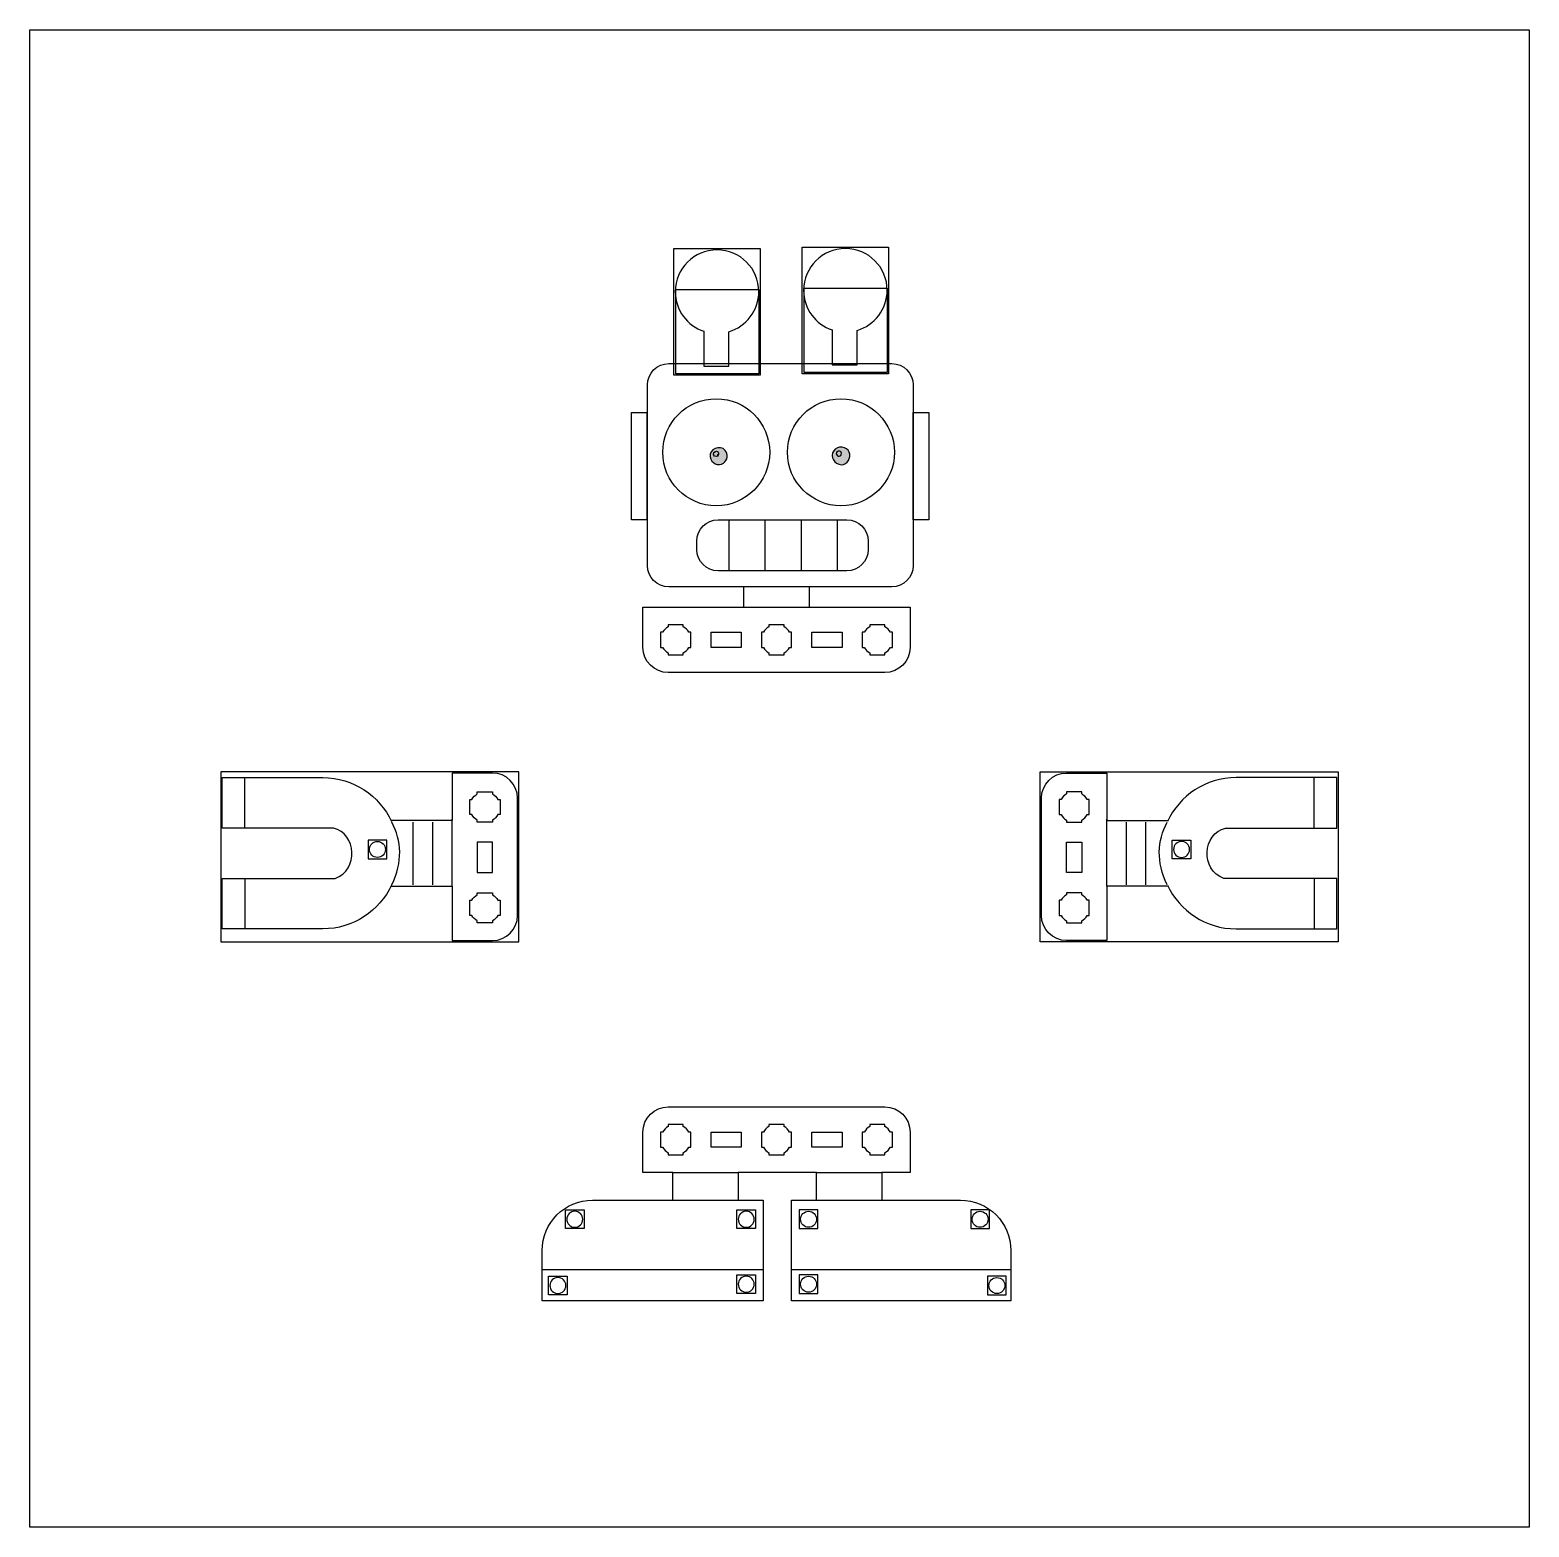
# Model space of a CAD drawing. Extents: x -13 to 830, y 0 to 842.
import ezdxf

# ---------------------------------------------------------------- set-up
doc = ezdxf.new("R2010")
doc.units = 0
doc.header["$MEASUREMENT"] = 0
doc.layers.add('LAYER_1', color=7, linetype='CONTINUOUS')

# ---------------------------------------------------------------- blocks, each defined once
blk = doc.blocks.new('BLOCK_2')
at = {"layer": 'LAYER_1'}
blk.add_lwpolyline([(348.78, 719), (397.27, 719), (397.27, 647.79), (348.78, 647.79), (348.78, 719)], dxfattribs=at)
at = {"layer": 'LAYER_1', "color": 250}
blk.add_lwpolyline([(396.52, 648.54), (349.79, 648.54), (349.79, 695.88), (396.52, 695.88), (396.52, 648.54)], dxfattribs=at)
at = {"layer": 'LAYER_1'}
blk.add_open_spline([(396.52, 694.75), (396.52, 684.07), (389.4, 675.06), (379.65, 672.21), (379.65, 672.21), (379.65, 652.91), (379.65, 652.91), (379.65, 652.91), (365.66, 652.91), (365.66, 652.91), (365.66, 652.91), (365.66, 672.44), (365.66, 672.44), (356.29, 675.52), (349.53, 684.34), (349.53, 694.75), (349.53, 707.73), (360.05, 718.25), (373.02, 718.25), (386, 718.25), (396.52, 707.73), (396.52, 694.75)], degree=3, knots=[0, 0, 0, 0, 1, 1, 1, 2, 2, 2, 3, 3, 3, 4, 4, 4, 5, 5, 5, 6, 6, 6, 7, 7, 7, 7], dxfattribs=at)
at = {"layer": 'LAYER_1', "color": 7}
blk.add_open_spline([(396.52, 694.75), (396.52, 684.07), (389.4, 675.06), (379.65, 672.21), (379.65, 672.21), (379.65, 652.91), (379.65, 652.91), (379.65, 652.91), (365.66, 652.91), (365.66, 652.91), (365.66, 652.91), (365.66, 672.44), (365.66, 672.44), (356.29, 675.52), (349.53, 684.34), (349.53, 694.75), (349.53, 707.73), (360.05, 718.25), (373.02, 718.25), (386, 718.25), (396.52, 707.73), (396.52, 694.75)], degree=3, knots=[0, 0, 0, 0, 1, 1, 1, 2, 2, 2, 3, 3, 3, 4, 4, 4, 5, 5, 5, 6, 6, 6, 7, 7, 7, 7], dxfattribs=at)
blk = doc.blocks.new('BLOCK_3')
at = {"layer": 'LAYER_1'}
blk.add_lwpolyline([(420.98, 719.75), (469.47, 719.75), (469.47, 648.54), (420.98, 648.54), (420.98, 719.75)], dxfattribs=at)
at = {"layer": 'LAYER_1', "color": 250}
blk.add_lwpolyline([(468.72, 649.29), (421.99, 649.29), (421.99, 696.63), (468.72, 696.63), (468.72, 649.29)], dxfattribs=at)
at = {"layer": 'LAYER_1'}
blk.add_open_spline([(468.72, 695.5), (468.72, 684.82), (461.6, 675.81), (451.85, 672.96), (451.85, 672.96), (451.85, 653.66), (451.85, 653.66), (451.85, 653.66), (437.86, 653.66), (437.86, 653.66), (437.86, 653.66), (437.86, 673.19), (437.86, 673.19), (428.49, 676.27), (421.73, 685.09), (421.73, 695.5), (421.73, 708.48), (432.25, 719), (445.22, 719), (458.2, 719), (468.72, 708.48), (468.72, 695.5)], degree=3, knots=[0, 0, 0, 0, 1, 1, 1, 2, 2, 2, 3, 3, 3, 4, 4, 4, 5, 5, 5, 6, 6, 6, 7, 7, 7, 7], dxfattribs=at)
at = {"layer": 'LAYER_1', "color": 7}
blk.add_open_spline([(468.72, 695.5), (468.72, 684.82), (461.6, 675.81), (451.85, 672.96), (451.85, 672.96), (451.85, 653.66), (451.85, 653.66), (451.85, 653.66), (437.86, 653.66), (437.86, 653.66), (437.86, 653.66), (437.86, 673.19), (437.86, 673.19), (428.49, 676.27), (421.73, 685.09), (421.73, 695.5), (421.73, 708.48), (432.25, 719), (445.22, 719), (458.2, 719), (468.72, 708.48), (468.72, 695.5)], degree=3, knots=[0, 0, 0, 0, 1, 1, 1, 2, 2, 2, 3, 3, 3, 4, 4, 4, 5, 5, 5, 6, 6, 6, 7, 7, 7, 7], dxfattribs=at)
blk = doc.blocks.new('BLOCK_5')
at = {"layer": 'LAYER_1'}
blk.add_lwpolyline([(629.07, 386.3), (639.57, 386.3), (639.57, 375.8), (629.07, 375.8), (629.07, 386.3)], dxfattribs=at)
at = {"layer": 'LAYER_1', "color": 7}
blk.add_open_spline([(638.82, 381.05), (638.82, 378.57), (636.8, 376.55), (634.32, 376.55), (631.83, 376.55), (629.82, 378.57), (629.82, 381.05), (629.82, 383.54), (631.83, 385.55), (634.32, 385.55), (636.8, 385.55), (638.82, 383.54), (638.82, 381.05)], degree=3, knots=[0, 0, 0, 0, 1, 1, 1, 2, 2, 2, 3, 3, 3, 4, 4, 4, 4], dxfattribs=at)
blk = doc.blocks.new('BLOCK_4')
at = {"layer": 'LAYER_1'}
blk.add_lwpolyline([(554.7, 424.78), (722.43, 424.78), (722.43, 329.04), (554.7, 329.04), (554.7, 424.78)], dxfattribs=at)
at = {"layer": 'LAYER_1', "color": 7}
for points in [[(708.82, 393.08), (708.82, 421.43)], [(578.12, 368.05), (569.62, 368.05), (569.62, 385.06), (578.12, 385.06), (578.12, 368.05)], [(708.82, 364.73), (708.82, 336.39)]]:
    blk.add_lwpolyline(points, dxfattribs=at)
at = {"layer": 'LAYER_1', "color": 250}
for points in [[(592.3, 360.48), (592.3, 398.06)], [(603.24, 361.14), (603.24, 396.4)], [(614.24, 361.14), (614.24, 396.4)]]:
    blk.add_lwpolyline(points, dxfattribs=at)
for points in [[(626.4, 360.48), (626.4, 360.48), (592.3, 360.48), (592.3, 360.48), (592.3, 360.48), (592.3, 329.79), (592.3, 329.79), (592.3, 329.79), (569.62, 329.79), (569.62, 329.79), (561.79, 329.79), (555.45, 336.14), (555.45, 343.96), (555.45, 343.96), (555.45, 409.85), (555.45, 409.85), (555.45, 417.68), (561.79, 424.03), (569.62, 424.03), (569.62, 424.03), (592.3, 424.03), (592.3, 424.03), (592.3, 424.03), (592.3, 397.33), (592.3, 397.33), (592.3, 397.33), (626.4, 397.33), (626.4, 397.33)], [(626.4, 361.04), (633.15, 346.48), (647.89, 336.39), (664.99, 336.39), (664.99, 336.39), (721.68, 336.39), (721.68, 336.39), (721.68, 336.39), (721.68, 364.73), (721.68, 364.73), (721.68, 364.73), (658.08, 364.73), (658.08, 364.73), (644.79, 369.33), (646.02, 390.09), (659.08, 393.08), (659.08, 393.08), (721.68, 393.08), (721.68, 393.08), (721.68, 393.08), (721.68, 421.43), (721.68, 421.43), (721.68, 421.43), (664.99, 421.43), (664.99, 421.43), (647.89, 421.43), (633.15, 411.33), (626.4, 396.78)]]:
    blk.add_open_spline(points, degree=3, knots=[0, 0, 0, 0, 1, 1, 1, 2, 2, 2, 3, 3, 3, 4, 4, 4, 5, 5, 5, 6, 6, 6, 7, 7, 7, 8, 8, 8, 9, 9, 9, 9], dxfattribs=at)
at = {"layer": 'LAYER_1', "color": 7}
for points in [[(582.38, 400.65), (582.38, 400.65), (581.24, 400.65), (581.24, 400.65), (580.49, 399.36), (579.41, 398.29), (578.12, 397.54), (578.12, 397.54), (578.12, 396.4), (578.12, 396.4), (578.12, 396.4), (573.87, 396.4), (573.87, 396.4), (573.87, 396.4), (569.62, 396.4), (569.62, 396.4), (569.62, 396.4), (569.62, 397.54), (569.62, 397.54), (568.33, 398.29), (567.25, 399.36), (566.5, 400.65), (566.5, 400.65), (565.37, 400.65), (565.37, 400.65), (565.37, 400.65), (565.37, 404.9), (565.37, 404.9), (565.37, 404.9), (565.37, 409.16), (565.37, 409.16), (565.37, 409.16), (566.5, 409.16), (566.5, 409.16), (567.25, 410.45), (568.33, 411.52), (569.62, 412.27), (569.62, 412.27), (569.62, 413.41), (569.62, 413.41), (569.62, 413.41), (573.87, 413.41), (573.87, 413.41), (573.87, 413.41), (578.12, 413.41), (578.12, 413.41), (578.12, 413.41), (578.12, 412.27), (578.12, 412.27), (579.41, 411.52), (580.49, 410.45), (581.24, 409.16), (581.24, 409.16), (582.38, 409.16), (582.38, 409.16), (582.38, 409.16), (582.38, 404.9), (582.38, 404.9), (582.38, 404.9), (582.38, 400.65), (582.38, 400.65)], [(582.38, 343.96), (582.38, 343.96), (581.24, 343.96), (581.24, 343.96), (580.49, 342.67), (579.41, 341.59), (578.12, 340.84), (578.12, 340.84), (578.12, 339.71), (578.12, 339.71), (578.12, 339.71), (573.87, 339.71), (573.87, 339.71), (573.87, 339.71), (569.62, 339.71), (569.62, 339.71), (569.62, 339.71), (569.62, 340.84), (569.62, 340.84), (568.33, 341.59), (567.25, 342.67), (566.5, 343.96), (566.5, 343.96), (565.37, 343.96), (565.37, 343.96), (565.37, 343.96), (565.37, 348.21), (565.37, 348.21), (565.37, 348.21), (565.37, 352.46), (565.37, 352.46), (565.37, 352.46), (566.5, 352.46), (566.5, 352.46), (567.25, 353.75), (568.33, 354.83), (569.62, 355.58), (569.62, 355.58), (569.62, 356.71), (569.62, 356.71), (569.62, 356.71), (573.87, 356.71), (573.87, 356.71), (573.87, 356.71), (578.12, 356.71), (578.12, 356.71), (578.12, 356.71), (578.12, 355.58), (578.12, 355.58), (579.41, 354.83), (580.49, 353.75), (581.24, 352.46), (581.24, 352.46), (582.38, 352.46), (582.38, 352.46), (582.38, 352.46), (582.38, 348.21), (582.38, 348.21), (582.38, 348.21), (582.38, 343.96), (582.38, 343.96)]]:
    blk.add_open_spline(points, degree=3, knots=[0, 0, 0, 0, 1, 1, 1, 2, 2, 2, 3, 3, 3, 4, 4, 4, 5, 5, 5, 6, 6, 6, 7, 7, 7, 8, 8, 8, 9, 9, 9, 10, 10, 10, 11, 11, 11, 12, 12, 12, 13, 13, 13, 14, 14, 14, 15, 15, 15, 16, 16, 16, 17, 17, 17, 18, 18, 18, 19, 19, 19, 20, 20, 20, 20], dxfattribs=at)
at = {"layer": 'LAYER_1', "color": 250}
blk.add_open_spline([(626.24, 361.21), (620.07, 374.05), (620.45, 385.75), (626.24, 396.4)], degree=3, dxfattribs=at)
at = {"layer": 'LAYER_1'}
blk.add_blockref('BLOCK_5', (0, 0), dxfattribs=at)
blk = doc.blocks.new('BLOCK_7')
at = {"layer": 'LAYER_1'}
blk.add_lwpolyline([(187.23, 386.3), (176.73, 386.3), (176.73, 375.8), (187.23, 375.8), (187.23, 386.3)], dxfattribs=at)
at = {"layer": 'LAYER_1', "color": 7}
blk.add_open_spline([(177.48, 381.05), (177.48, 378.57), (179.5, 376.55), (181.98, 376.55), (184.47, 376.55), (186.48, 378.57), (186.48, 381.05), (186.48, 383.54), (184.47, 385.55), (181.98, 385.55), (179.5, 385.55), (177.48, 383.54), (177.48, 381.05)], degree=3, knots=[0, 0, 0, 0, 1, 1, 1, 2, 2, 2, 3, 3, 3, 4, 4, 4, 4], dxfattribs=at)
blk = doc.blocks.new('BLOCK_6')
at = {"layer": 'LAYER_1'}
blk.add_lwpolyline([(261.6, 424.78), (93.87, 424.78), (93.87, 329.04), (261.6, 329.04), (261.6, 424.78)], dxfattribs=at)
at = {"layer": 'LAYER_1', "color": 7}
for points in [[(107.48, 393.08), (107.48, 421.43)], [(238.18, 368.05), (246.68, 368.05), (246.68, 385.06), (238.18, 385.06), (238.18, 368.05)], [(107.48, 364.73), (107.48, 336.39)]]:
    blk.add_lwpolyline(points, dxfattribs=at)
at = {"layer": 'LAYER_1', "color": 250}
for points in [[(202.07, 361.14), (202.07, 396.4)], [(213.07, 361.14), (213.07, 396.4)], [(224, 360.48), (224, 398.06)]]:
    blk.add_lwpolyline(points, dxfattribs=at)
for points in [[(189.9, 360.48), (189.9, 360.48), (224, 360.48), (224, 360.48), (224, 360.48), (224, 329.79), (224, 329.79), (224, 329.79), (246.68, 329.79), (246.68, 329.79), (254.51, 329.79), (260.85, 336.14), (260.85, 343.96), (260.85, 343.96), (260.85, 409.85), (260.85, 409.85), (260.85, 417.68), (254.51, 424.03), (246.68, 424.03), (246.68, 424.03), (224, 424.03), (224, 424.03), (224, 424.03), (224, 397.33), (224, 397.33), (224, 397.33), (189.9, 397.33), (189.9, 397.33)], [(189.9, 361.04), (183.15, 346.48), (168.41, 336.39), (151.31, 336.39), (151.31, 336.39), (94.62, 336.39), (94.62, 336.39), (94.62, 336.39), (94.62, 364.73), (94.62, 364.73), (94.62, 364.73), (158.23, 364.73), (158.23, 364.73), (171.52, 369.33), (170.28, 390.09), (157.23, 393.08), (157.23, 393.08), (94.62, 393.08), (94.62, 393.08), (94.62, 393.08), (94.62, 421.43), (94.62, 421.43), (94.62, 421.43), (151.31, 421.43), (151.31, 421.43), (168.41, 421.43), (183.15, 411.33), (189.9, 396.78)]]:
    blk.add_open_spline(points, degree=3, knots=[0, 0, 0, 0, 1, 1, 1, 2, 2, 2, 3, 3, 3, 4, 4, 4, 5, 5, 5, 6, 6, 6, 7, 7, 7, 8, 8, 8, 9, 9, 9, 9], dxfattribs=at)
at = {"layer": 'LAYER_1', "color": 7}
for points in [[(233.93, 400.65), (233.93, 400.65), (235.07, 400.65), (235.07, 400.65), (235.81, 399.36), (236.89, 398.28), (238.18, 397.54), (238.18, 397.54), (238.18, 396.4), (238.18, 396.4), (238.18, 396.4), (242.43, 396.4), (242.43, 396.4), (242.43, 396.4), (246.68, 396.4), (246.68, 396.4), (246.68, 396.4), (246.68, 397.54), (246.68, 397.54), (247.97, 398.28), (249.05, 399.36), (249.8, 400.65), (249.8, 400.65), (250.94, 400.65), (250.94, 400.65), (250.94, 400.65), (250.94, 404.9), (250.94, 404.9), (250.94, 404.9), (250.94, 409.16), (250.94, 409.16), (250.94, 409.16), (249.8, 409.16), (249.8, 409.16), (249.05, 410.45), (247.97, 411.52), (246.68, 412.27), (246.68, 412.27), (246.68, 413.41), (246.68, 413.41), (246.68, 413.41), (242.43, 413.41), (242.43, 413.41), (242.43, 413.41), (238.18, 413.41), (238.18, 413.41), (238.18, 413.41), (238.18, 412.27), (238.18, 412.27), (236.89, 411.52), (235.81, 410.45), (235.07, 409.16), (235.07, 409.16), (233.93, 409.16), (233.93, 409.16), (233.93, 409.16), (233.93, 404.9), (233.93, 404.9), (233.93, 404.9), (233.93, 400.65), (233.93, 400.65)], [(233.93, 343.96), (233.93, 343.96), (235.07, 343.96), (235.07, 343.96), (235.81, 342.67), (236.89, 341.59), (238.18, 340.84), (238.18, 340.84), (238.18, 339.71), (238.18, 339.71), (238.18, 339.71), (242.43, 339.71), (242.43, 339.71), (242.43, 339.71), (246.68, 339.71), (246.68, 339.71), (246.68, 339.71), (246.68, 340.84), (246.68, 340.84), (247.97, 341.59), (249.05, 342.67), (249.8, 343.96), (249.8, 343.96), (250.94, 343.96), (250.94, 343.96), (250.94, 343.96), (250.94, 348.21), (250.94, 348.21), (250.94, 348.21), (250.94, 352.46), (250.94, 352.46), (250.94, 352.46), (249.8, 352.46), (249.8, 352.46), (249.05, 353.75), (247.97, 354.83), (246.68, 355.58), (246.68, 355.58), (246.68, 356.71), (246.68, 356.71), (246.68, 356.71), (242.43, 356.71), (242.43, 356.71), (242.43, 356.71), (238.18, 356.71), (238.18, 356.71), (238.18, 356.71), (238.18, 355.58), (238.18, 355.58), (236.89, 354.83), (235.81, 353.75), (235.07, 352.46), (235.07, 352.46), (233.93, 352.46), (233.93, 352.46), (233.93, 352.46), (233.93, 348.21), (233.93, 348.21), (233.93, 348.21), (233.93, 343.96), (233.93, 343.96)]]:
    blk.add_open_spline(points, degree=3, knots=[0, 0, 0, 0, 1, 1, 1, 2, 2, 2, 3, 3, 3, 4, 4, 4, 5, 5, 5, 6, 6, 6, 7, 7, 7, 8, 8, 8, 9, 9, 9, 10, 10, 10, 11, 11, 11, 12, 12, 12, 13, 13, 13, 14, 14, 14, 15, 15, 15, 16, 16, 16, 17, 17, 17, 18, 18, 18, 19, 19, 19, 20, 20, 20, 20], dxfattribs=at)
at = {"layer": 'LAYER_1', "color": 250}
blk.add_open_spline([(190.07, 361.21), (196.23, 374.05), (195.85, 385.75), (190.07, 396.4)], degree=3, dxfattribs=at)
at = {"layer": 'LAYER_1'}
blk.add_blockref('BLOCK_7', (0, 0), dxfattribs=at)
blk = doc.blocks.new('BLOCK_8')
at = {"layer": 'LAYER_1'}
blk.add_lwpolyline([(384.2, 178.29), (394.7, 178.29), (394.7, 167.79), (384.2, 167.79), (384.2, 178.29)], dxfattribs=at)
at = {"layer": 'LAYER_1', "color": 7}
blk.add_open_spline([(393.95, 173.04), (393.95, 170.56), (391.94, 168.54), (389.45, 168.54), (386.97, 168.54), (384.95, 170.56), (384.95, 173.04), (384.95, 175.53), (386.97, 177.54), (389.45, 177.54), (391.94, 177.54), (393.95, 175.53), (393.95, 173.04)], degree=3, knots=[0, 0, 0, 0, 1, 1, 1, 2, 2, 2, 3, 3, 3, 4, 4, 4, 4], dxfattribs=at)
blk = doc.blocks.new('BLOCK_9')
at = {"layer": 'LAYER_1'}
blk.add_lwpolyline([(384.2, 141.79), (394.7, 141.79), (394.7, 131.29), (384.2, 131.29), (384.2, 141.79)], dxfattribs=at)
at = {"layer": 'LAYER_1', "color": 7}
blk.add_open_spline([(393.95, 136.54), (393.95, 134.06), (391.94, 132.04), (389.45, 132.04), (386.97, 132.04), (384.95, 134.06), (384.95, 136.54), (384.95, 139.03), (386.97, 141.04), (389.45, 141.04), (391.94, 141.04), (393.95, 139.03), (393.95, 136.54)], degree=3, knots=[0, 0, 0, 0, 1, 1, 1, 2, 2, 2, 3, 3, 3, 4, 4, 4, 4], dxfattribs=at)
blk = doc.blocks.new('BLOCK_10')
at = {"layer": 'LAYER_1'}
blk.add_lwpolyline([(278.25, 141.04), (288.75, 141.04), (288.75, 130.54), (278.25, 130.54), (278.25, 141.04)], dxfattribs=at)
at = {"layer": 'LAYER_1', "color": 7}
blk.add_open_spline([(288, 135.79), (288, 133.31), (285.98, 131.29), (283.5, 131.29), (281.02, 131.29), (279, 133.31), (279, 135.79), (279, 138.28), (281.02, 140.29), (283.5, 140.29), (285.98, 140.29), (288, 138.28), (288, 135.79)], degree=3, knots=[0, 0, 0, 0, 1, 1, 1, 2, 2, 2, 3, 3, 3, 4, 4, 4, 4], dxfattribs=at)
blk = doc.blocks.new('BLOCK_11')
at = {"layer": 'LAYER_1'}
blk.add_lwpolyline([(287.75, 178.29), (298.25, 178.29), (298.25, 167.79), (287.75, 167.79), (287.75, 178.29)], dxfattribs=at)
at = {"layer": 'LAYER_1', "color": 7}
blk.add_open_spline([(297.5, 173.04), (297.5, 170.56), (295.49, 168.54), (293, 168.54), (290.52, 168.54), (288.5, 170.56), (288.5, 173.04), (288.5, 175.53), (290.52, 177.54), (293, 177.54), (295.49, 177.54), (297.5, 175.53), (297.5, 173.04)], degree=3, knots=[0, 0, 0, 0, 1, 1, 1, 2, 2, 2, 3, 3, 3, 4, 4, 4, 4], dxfattribs=at)
blk = doc.blocks.new('BLOCK_12')
at = {"layer": 'LAYER_1'}
blk.add_lwpolyline([(429.75, 178.29), (419.25, 178.29), (419.25, 167.79), (429.75, 167.79), (429.75, 178.29)], dxfattribs=at)
at = {"layer": 'LAYER_1', "color": 7}
blk.add_open_spline([(420, 173.04), (420, 170.56), (422.02, 168.54), (424.5, 168.54), (426.98, 168.54), (429, 170.56), (429, 173.04), (429, 175.53), (426.98, 177.54), (424.5, 177.54), (422.02, 177.54), (420, 175.53), (420, 173.04)], degree=3, knots=[0, 0, 0, 0, 1, 1, 1, 2, 2, 2, 3, 3, 3, 4, 4, 4, 4], dxfattribs=at)
blk = doc.blocks.new('BLOCK_13')
at = {"layer": 'LAYER_1'}
blk.add_lwpolyline([(429.75, 141.79), (419.25, 141.79), (419.25, 131.29), (429.75, 131.29), (429.75, 141.79)], dxfattribs=at)
at = {"layer": 'LAYER_1', "color": 7}
blk.add_open_spline([(420, 136.54), (420, 134.06), (422.02, 132.04), (424.5, 132.04), (426.98, 132.04), (429, 134.06), (429, 136.54), (429, 139.03), (426.98, 141.04), (424.5, 141.04), (422.02, 141.04), (420, 139.03), (420, 136.54)], degree=3, knots=[0, 0, 0, 0, 1, 1, 1, 2, 2, 2, 3, 3, 3, 4, 4, 4, 4], dxfattribs=at)
blk = doc.blocks.new('BLOCK_14')
at = {"layer": 'LAYER_1'}
blk.add_lwpolyline([(535.7, 141.04), (525.2, 141.04), (525.2, 130.54), (535.7, 130.54), (535.7, 141.04)], dxfattribs=at)
at = {"layer": 'LAYER_1', "color": 7}
blk.add_open_spline([(525.95, 135.79), (525.95, 133.31), (527.97, 131.29), (530.45, 131.29), (532.94, 131.29), (534.95, 133.31), (534.95, 135.79), (534.95, 138.28), (532.94, 140.29), (530.45, 140.29), (527.97, 140.29), (525.95, 138.28), (525.95, 135.79)], degree=3, knots=[0, 0, 0, 0, 1, 1, 1, 2, 2, 2, 3, 3, 3, 4, 4, 4, 4], dxfattribs=at)
blk = doc.blocks.new('BLOCK_15')
at = {"layer": 'LAYER_1'}
blk.add_lwpolyline([(526.2, 178.29), (515.7, 178.29), (515.7, 167.79), (526.2, 167.79), (526.2, 178.29)], dxfattribs=at)
at = {"layer": 'LAYER_1', "color": 7}
blk.add_open_spline([(516.45, 173.04), (516.45, 170.56), (518.47, 168.54), (520.95, 168.54), (523.44, 168.54), (525.45, 170.56), (525.45, 173.04), (525.45, 175.53), (523.44, 177.54), (520.95, 177.54), (518.47, 177.54), (516.45, 175.53), (516.45, 173.04)], degree=3, knots=[0, 0, 0, 0, 1, 1, 1, 2, 2, 2, 3, 3, 3, 4, 4, 4, 4], dxfattribs=at)

msp = doc.modelspace()

# ---------------------------------------------------------------- hatches: boundary and pattern name
at = {"layer": 'LAYER_1'}
h = msp.add_hatch(color=250, dxfattribs=at)
h.dxf.hatch_style = 2
edge = h.paths.add_edge_path()
edge.add_spline(control_points=[(376.73, 598.31), (373.75, 596.18), (369.75, 598.29), (369.16, 601.78), (368.39, 606.3), (374.73, 608.81), (377.64, 605.44), (379.39, 603.4), (378.93, 599.89), (376.73, 598.31)], knot_values=[0, 0, 0, 0, 1, 1, 1, 2, 2, 2, 3, 3, 3, 3], degree=3, periodic=0)
edge.add_line((376.73, 598.31), (376.73, 598.31))
h = msp.add_hatch(color=250, dxfattribs=at)
h.dxf.hatch_style = 2
edge = h.paths.add_edge_path()
edge.add_spline(control_points=[(447.4, 600.86), (446.88, 599.3), (445.7, 597.96), (444.1, 597.54), (440.6, 596.61), (436.7, 600.44), (438.04, 604.01), (439.13, 607.67), (444.57, 608.35), (446.78, 605.5), (447.8, 604.19), (447.93, 602.41), (447.4, 600.86)], knot_values=[0, 0, 0, 0, 1, 1, 1, 2, 2, 2, 3, 3, 3, 4, 4, 4, 4], degree=3, periodic=0)
edge.add_line((447.4, 600.86), (447.4, 600.86))
h = msp.add_hatch(color=250, dxfattribs=at)
h.dxf.hatch_style = 2
edge = h.paths.add_edge_path()
edge.add_spline(control_points=[(373.19, 603.04), (373.13, 603.04), (373.13, 602.94), (373.19, 602.94), (373.26, 602.94), (373.26, 603.04), (373.19, 603.04)], knot_values=[0, 0, 0, 0, 1, 1, 1, 2, 2, 2, 2], degree=3, periodic=0)
edge.add_line((373.19, 603.04), (373.19, 603.04))

# ---------------------------------------------------------------- linework, layer by layer
msp.add_lwpolyline([(-13.44, 841.89), (829.74, 841.89), (829.74, 0), (-13.44, 0), (-13.44, 841.89)], dxfattribs=at)
at = {"layer": 'LAYER_1', "color": 7}
for points in [[(324.84, 626.81), (333.62, 626.81), (333.62, 566.5), (324.84, 566.5), (324.84, 626.81)], [(483.39, 626.81), (492.17, 626.81), (492.17, 566.5), (483.39, 566.5), (483.39, 626.81)], [(379.77, 537.75), (379.77, 566.5)], [(400.1, 537.75), (400.1, 566.5)], [(420.44, 537.75), (420.44, 566.5)], [(440.77, 537.75), (440.77, 566.5)], [(388.06, 517.37), (424.91, 517.37)], [(369.64, 503.19), (386.64, 503.19), (386.64, 494.69), (369.64, 494.69), (369.64, 503.19)], [(426.33, 503.19), (443.34, 503.19), (443.34, 494.69), (426.33, 494.69), (426.33, 503.19)], [(386.64, 213.59), (369.64, 213.59), (369.64, 222.1), (386.64, 222.1), (386.64, 213.59)], [(443.34, 213.59), (426.33, 213.59), (426.33, 222.1), (443.34, 222.1), (443.34, 213.59)]]:
    msp.add_lwpolyline(points, dxfattribs=at)
at = {"layer": 'LAYER_1', "color": 250}
for points in [[(348.06, 199.42), (384.91, 199.42)], [(429.05, 199.42), (465.69, 199.42)], [(348.13, 183.83), (384.84, 183.83)], [(429.05, 183.83), (465.69, 183.83)], [(274.58, 144.88), (398.95, 144.88)], [(414.99, 144.88), (538.2, 144.88)]]:
    msp.add_lwpolyline(points, dxfattribs=at)
at = {"layer": 'LAYER_1'}
for points, knots in [([(471.39, 654.25), (471.39, 654.25), (345.83, 654.25), (345.83, 654.25), (339.23, 654.25), (333.83, 648.85), (333.83, 642.25), (333.83, 642.25), (333.83, 540.75), (333.83, 540.75), (333.83, 534.15), (339.23, 528.75), (345.83, 528.75), (345.83, 528.75), (471.39, 528.75), (471.39, 528.75), (477.99, 528.75), (483.39, 534.15), (483.39, 540.75), (483.39, 540.75), (483.39, 642.25), (483.39, 642.25), (483.39, 648.85), (477.99, 654.25), (471.39, 654.25)], [0, 0, 0, 0, 1, 1, 1, 2, 2, 2, 3, 3, 3, 4, 4, 4, 5, 5, 5, 6, 6, 6, 7, 7, 7, 8, 8, 8, 8]), ([(376.73, 598.31), (373.75, 596.18), (369.75, 598.29), (369.16, 601.78), (368.39, 606.3), (374.73, 608.81), (377.64, 605.44), (379.39, 603.4), (378.93, 599.89), (376.73, 598.31)], [0, 0, 0, 0, 1, 1, 1, 2, 2, 2, 3, 3, 3, 3]), ([(447.4, 600.86), (446.88, 599.3), (445.7, 597.96), (444.1, 597.54), (440.6, 596.61), (436.7, 600.44), (438.04, 604.01), (439.13, 607.67), (444.57, 608.35), (446.78, 605.5), (447.8, 604.19), (447.93, 602.41), (447.4, 600.86)], [0, 0, 0, 0, 1, 1, 1, 2, 2, 2, 3, 3, 3, 4, 4, 4, 4]), ([(373.87, 603.98), (373.69, 604.65), (372.99, 605.16), (372.08, 604.9), (370.22, 604.4), (370.86, 601.67), (372.78, 602.04), (373.66, 602.21), (374.09, 603.21), (373.87, 603.98)], [0, 0, 0, 0, 1, 1, 1, 2, 2, 2, 3, 3, 3, 3]), ([(373.19, 603.04), (373.13, 603.04), (373.13, 602.94), (373.19, 602.94), (373.26, 602.94), (373.26, 603.04), (373.19, 603.04)], [0, 0, 0, 0, 1, 1, 1, 2, 2, 2, 2]), ([(440.66, 604.75), (441.15, 605.12), (441.85, 605.23), (442.38, 604.88), (443.11, 604.39), (443.2, 603.3), (442.61, 602.67), (442.15, 602.19), (441.34, 602.08), (440.77, 602.43), (440.39, 602.67), (440.15, 603.09), (440.1, 603.52), (440.03, 604.03), (440.26, 604.45), (440.66, 604.75)], [0, 0, 0, 0, 1, 1, 1, 2, 2, 2, 3, 3, 3, 4, 4, 4, 5, 5, 5, 5])]:
    msp.add_open_spline(points, degree=3, knots=knots, dxfattribs=at)
at = {"layer": 'LAYER_1', "color": 7}
for points, knots in [([(471.39, 654.25), (471.39, 654.25), (345.83, 654.25), (345.83, 654.25), (339.23, 654.25), (333.83, 648.85), (333.83, 642.25), (333.83, 642.25), (333.83, 540.75), (333.83, 540.75), (333.83, 534.15), (339.23, 528.75), (345.83, 528.75), (345.83, 528.75), (471.39, 528.75), (471.39, 528.75), (477.99, 528.75), (483.39, 534.15), (483.39, 540.75), (483.39, 540.75), (483.39, 642.25), (483.39, 642.25), (483.39, 648.85), (477.99, 654.25), (471.39, 654.25)], [0, 0, 0, 0, 1, 1, 1, 2, 2, 2, 3, 3, 3, 4, 4, 4, 5, 5, 5, 6, 6, 6, 7, 7, 7, 8, 8, 8, 8]), ([(402.66, 604.41), (402.66, 621.03), (389.19, 634.5), (372.57, 634.5), (355.95, 634.5), (342.47, 621.03), (342.47, 604.41), (342.47, 587.79), (355.95, 574.32), (372.57, 574.32), (389.19, 574.32), (402.66, 587.79), (402.66, 604.41)], [0, 0, 0, 0, 1, 1, 1, 2, 2, 2, 3, 3, 3, 4, 4, 4, 4]), ([(472.81, 604.41), (472.81, 621.03), (459.34, 634.5), (442.72, 634.5), (426.1, 634.5), (412.62, 621.03), (412.62, 604.41), (412.62, 587.79), (426.1, 574.32), (442.72, 574.32), (459.34, 574.32), (472.81, 587.79), (472.81, 604.41)], [0, 0, 0, 0, 1, 1, 1, 2, 2, 2, 3, 3, 3, 4, 4, 4, 4]), ([(446.02, 566.5), (446.02, 566.5), (373.62, 566.5), (373.62, 566.5), (367.02, 566.5), (361.62, 561.1), (361.62, 554.5), (361.62, 554.5), (361.62, 549.75), (361.62, 549.75), (361.62, 543.15), (367.02, 537.75), (373.62, 537.75), (373.62, 537.75), (446.02, 537.75), (446.02, 537.75), (452.62, 537.75), (458.02, 543.15), (458.02, 549.75), (458.02, 549.75), (458.02, 554.5), (458.02, 554.5), (458.02, 561.1), (452.62, 566.5), (446.02, 566.5)], [0, 0, 0, 0, 1, 1, 1, 2, 2, 2, 3, 3, 3, 4, 4, 4, 5, 5, 5, 6, 6, 6, 7, 7, 7, 8, 8, 8, 8]), ([(424.91, 528.34), (424.91, 528.34), (424.91, 517.37), (424.91, 517.37), (424.91, 517.37), (481.6, 517.37), (481.6, 517.37), (481.6, 517.37), (481.6, 494.69), (481.6, 494.69), (481.6, 486.86), (475.26, 480.52), (467.43, 480.52), (467.43, 480.52), (345.54, 480.52), (345.54, 480.52), (337.71, 480.52), (331.37, 486.86), (331.37, 494.69), (331.37, 494.69), (331.37, 517.37), (331.37, 517.37), (331.37, 517.37), (388.06, 517.37), (388.06, 517.37), (388.06, 517.37), (388.06, 528.34), (388.06, 528.34)], [0, 0, 0, 0, 1, 1, 1, 2, 2, 2, 3, 3, 3, 4, 4, 4, 5, 5, 5, 6, 6, 6, 7, 7, 7, 8, 8, 8, 9, 9, 9, 9]), ([(341.29, 503.19), (341.29, 503.19), (342.43, 503.19), (342.43, 503.19), (343.17, 504.48), (344.25, 505.56), (345.54, 506.31), (345.54, 506.31), (345.54, 507.44), (345.54, 507.44), (345.54, 507.44), (349.79, 507.44), (349.79, 507.44), (349.79, 507.44), (354.04, 507.44), (354.04, 507.44), (354.04, 507.44), (354.04, 506.31), (354.04, 506.31), (355.34, 505.56), (356.41, 504.48), (357.16, 503.19), (357.16, 503.19), (358.3, 503.19), (358.3, 503.19), (358.3, 503.19), (358.3, 498.94), (358.3, 498.94), (358.3, 498.94), (358.3, 494.69), (358.3, 494.69), (358.3, 494.69), (357.16, 494.69), (357.16, 494.69), (356.41, 493.4), (355.34, 492.32), (354.04, 491.57), (354.04, 491.57), (354.04, 490.44), (354.04, 490.44), (354.04, 490.44), (349.79, 490.44), (349.79, 490.44), (349.79, 490.44), (345.54, 490.44), (345.54, 490.44), (345.54, 490.44), (345.54, 491.57), (345.54, 491.57), (344.25, 492.32), (343.17, 493.4), (342.43, 494.69), (342.43, 494.69), (341.29, 494.69), (341.29, 494.69), (341.29, 494.69), (341.29, 498.94), (341.29, 498.94), (341.29, 498.94), (341.29, 503.19), (341.29, 503.19)], [0, 0, 0, 0, 1, 1, 1, 2, 2, 2, 3, 3, 3, 4, 4, 4, 5, 5, 5, 6, 6, 6, 7, 7, 7, 8, 8, 8, 9, 9, 9, 10, 10, 10, 11, 11, 11, 12, 12, 12, 13, 13, 13, 14, 14, 14, 15, 15, 15, 16, 16, 16, 17, 17, 17, 18, 18, 18, 19, 19, 19, 20, 20, 20, 20]), ([(397.98, 503.19), (397.98, 503.19), (399.12, 503.19), (399.12, 503.19), (399.87, 504.48), (400.94, 505.56), (402.23, 506.31), (402.23, 506.31), (402.23, 507.44), (402.23, 507.44), (402.23, 507.44), (406.49, 507.44), (406.49, 507.44), (406.49, 507.44), (410.74, 507.44), (410.74, 507.44), (410.74, 507.44), (410.74, 506.31), (410.74, 506.31), (412.03, 505.56), (413.1, 504.48), (413.85, 503.19), (413.85, 503.19), (414.99, 503.19), (414.99, 503.19), (414.99, 503.19), (414.99, 498.94), (414.99, 498.94), (414.99, 498.94), (414.99, 494.69), (414.99, 494.69), (414.99, 494.69), (413.85, 494.69), (413.85, 494.69), (413.1, 493.4), (412.03, 492.32), (410.74, 491.57), (410.74, 491.57), (410.74, 490.44), (410.74, 490.44), (410.74, 490.44), (406.49, 490.44), (406.49, 490.44), (406.49, 490.44), (402.23, 490.44), (402.23, 490.44), (402.23, 490.44), (402.23, 491.57), (402.23, 491.57), (400.94, 492.32), (399.87, 493.4), (399.12, 494.69), (399.12, 494.69), (397.98, 494.69), (397.98, 494.69), (397.98, 494.69), (397.98, 498.94), (397.98, 498.94), (397.98, 498.94), (397.98, 503.19), (397.98, 503.19)], [0, 0, 0, 0, 1, 1, 1, 2, 2, 2, 3, 3, 3, 4, 4, 4, 5, 5, 5, 6, 6, 6, 7, 7, 7, 8, 8, 8, 9, 9, 9, 10, 10, 10, 11, 11, 11, 12, 12, 12, 13, 13, 13, 14, 14, 14, 15, 15, 15, 16, 16, 16, 17, 17, 17, 18, 18, 18, 19, 19, 19, 20, 20, 20, 20]), ([(454.67, 503.19), (454.67, 503.19), (455.81, 503.19), (455.81, 503.19), (456.56, 504.48), (457.63, 505.56), (458.93, 506.31), (458.93, 506.31), (458.93, 507.44), (458.93, 507.44), (458.93, 507.44), (463.18, 507.44), (463.18, 507.44), (463.18, 507.44), (467.43, 507.44), (467.43, 507.44), (467.43, 507.44), (467.43, 506.31), (467.43, 506.31), (468.72, 505.56), (469.8, 504.48), (470.54, 503.19), (470.54, 503.19), (471.68, 503.19), (471.68, 503.19), (471.68, 503.19), (471.68, 498.94), (471.68, 498.94), (471.68, 498.94), (471.68, 494.69), (471.68, 494.69), (471.68, 494.69), (470.54, 494.69), (470.54, 494.69), (469.8, 493.4), (468.72, 492.32), (467.43, 491.57), (467.43, 491.57), (467.43, 490.44), (467.43, 490.44), (467.43, 490.44), (463.18, 490.44), (463.18, 490.44), (463.18, 490.44), (458.93, 490.44), (458.93, 490.44), (458.93, 490.44), (458.93, 491.57), (458.93, 491.57), (457.63, 492.32), (456.56, 493.4), (455.81, 494.69), (455.81, 494.69), (454.67, 494.69), (454.67, 494.69), (454.67, 494.69), (454.67, 498.94), (454.67, 498.94), (454.67, 498.94), (454.67, 503.19), (454.67, 503.19)], [0, 0, 0, 0, 1, 1, 1, 2, 2, 2, 3, 3, 3, 4, 4, 4, 5, 5, 5, 6, 6, 6, 7, 7, 7, 8, 8, 8, 9, 9, 9, 10, 10, 10, 11, 11, 11, 12, 12, 12, 13, 13, 13, 14, 14, 14, 15, 15, 15, 16, 16, 16, 17, 17, 17, 18, 18, 18, 19, 19, 19, 20, 20, 20, 20]), ([(358.3, 213.59), (358.3, 213.59), (357.16, 213.59), (357.16, 213.59), (356.41, 212.3), (355.34, 211.23), (354.04, 210.48), (354.04, 210.48), (354.04, 209.34), (354.04, 209.34), (354.04, 209.34), (349.79, 209.34), (349.79, 209.34), (349.79, 209.34), (345.54, 209.34), (345.54, 209.34), (345.54, 209.34), (345.54, 210.48), (345.54, 210.48), (344.25, 211.23), (343.17, 212.3), (342.43, 213.59), (342.43, 213.59), (341.29, 213.59), (341.29, 213.59), (341.29, 213.59), (341.29, 217.85), (341.29, 217.85), (341.29, 217.85), (341.29, 222.1), (341.29, 222.1), (341.29, 222.1), (342.43, 222.1), (342.43, 222.1), (343.17, 223.39), (344.25, 224.47), (345.54, 225.21), (345.54, 225.21), (345.54, 226.35), (345.54, 226.35), (345.54, 226.35), (349.79, 226.35), (349.79, 226.35), (349.79, 226.35), (354.04, 226.35), (354.04, 226.35), (354.04, 226.35), (354.04, 225.21), (354.04, 225.21), (355.34, 224.47), (356.41, 223.39), (357.16, 222.1), (357.16, 222.1), (358.3, 222.1), (358.3, 222.1), (358.3, 222.1), (358.3, 217.85), (358.3, 217.85), (358.3, 217.85), (358.3, 213.59), (358.3, 213.59)], [0, 0, 0, 0, 1, 1, 1, 2, 2, 2, 3, 3, 3, 4, 4, 4, 5, 5, 5, 6, 6, 6, 7, 7, 7, 8, 8, 8, 9, 9, 9, 10, 10, 10, 11, 11, 11, 12, 12, 12, 13, 13, 13, 14, 14, 14, 15, 15, 15, 16, 16, 16, 17, 17, 17, 18, 18, 18, 19, 19, 19, 20, 20, 20, 20]), ([(414.99, 213.59), (414.99, 213.59), (413.85, 213.59), (413.85, 213.59), (413.1, 212.3), (412.03, 211.23), (410.74, 210.48), (410.74, 210.48), (410.74, 209.34), (410.74, 209.34), (410.74, 209.34), (406.49, 209.34), (406.49, 209.34), (406.49, 209.34), (402.23, 209.34), (402.23, 209.34), (402.23, 209.34), (402.23, 210.48), (402.23, 210.48), (400.94, 211.23), (399.87, 212.3), (399.12, 213.59), (399.12, 213.59), (397.98, 213.59), (397.98, 213.59), (397.98, 213.59), (397.98, 217.85), (397.98, 217.85), (397.98, 217.85), (397.98, 222.1), (397.98, 222.1), (397.98, 222.1), (399.12, 222.1), (399.12, 222.1), (399.87, 223.39), (400.94, 224.47), (402.23, 225.21), (402.23, 225.21), (402.23, 226.35), (402.23, 226.35), (402.23, 226.35), (406.49, 226.35), (406.49, 226.35), (406.49, 226.35), (410.74, 226.35), (410.74, 226.35), (410.74, 226.35), (410.74, 225.21), (410.74, 225.21), (412.03, 224.47), (413.1, 223.39), (413.85, 222.1), (413.85, 222.1), (414.99, 222.1), (414.99, 222.1), (414.99, 222.1), (414.99, 217.85), (414.99, 217.85), (414.99, 217.85), (414.99, 213.59), (414.99, 213.59)], [0, 0, 0, 0, 1, 1, 1, 2, 2, 2, 3, 3, 3, 4, 4, 4, 5, 5, 5, 6, 6, 6, 7, 7, 7, 8, 8, 8, 9, 9, 9, 10, 10, 10, 11, 11, 11, 12, 12, 12, 13, 13, 13, 14, 14, 14, 15, 15, 15, 16, 16, 16, 17, 17, 17, 18, 18, 18, 19, 19, 19, 20, 20, 20, 20]), ([(471.68, 213.59), (471.68, 213.59), (470.54, 213.59), (470.54, 213.59), (469.8, 212.3), (468.72, 211.23), (467.43, 210.48), (467.43, 210.48), (467.43, 209.34), (467.43, 209.34), (467.43, 209.34), (463.18, 209.34), (463.18, 209.34), (463.18, 209.34), (458.93, 209.34), (458.93, 209.34), (458.93, 209.34), (458.93, 210.48), (458.93, 210.48), (457.64, 211.23), (456.56, 212.3), (455.81, 213.59), (455.81, 213.59), (454.67, 213.59), (454.67, 213.59), (454.67, 213.59), (454.67, 217.85), (454.67, 217.85), (454.67, 217.85), (454.67, 222.1), (454.67, 222.1), (454.67, 222.1), (455.81, 222.1), (455.81, 222.1), (456.56, 223.39), (457.64, 224.47), (458.93, 225.21), (458.93, 225.21), (458.93, 226.35), (458.93, 226.35), (458.93, 226.35), (463.18, 226.35), (463.18, 226.35), (463.18, 226.35), (467.43, 226.35), (467.43, 226.35), (467.43, 226.35), (467.43, 225.21), (467.43, 225.21), (468.72, 224.47), (469.8, 223.39), (470.54, 222.1), (470.54, 222.1), (471.68, 222.1), (471.68, 222.1), (471.68, 222.1), (471.68, 217.85), (471.68, 217.85), (471.68, 217.85), (471.68, 213.59), (471.68, 213.59)], [0, 0, 0, 0, 1, 1, 1, 2, 2, 2, 3, 3, 3, 4, 4, 4, 5, 5, 5, 6, 6, 6, 7, 7, 7, 8, 8, 8, 9, 9, 9, 10, 10, 10, 11, 11, 11, 12, 12, 12, 13, 13, 13, 14, 14, 14, 15, 15, 15, 16, 16, 16, 17, 17, 17, 18, 18, 18, 19, 19, 19, 20, 20, 20, 20])]:
    msp.add_open_spline(points, degree=3, knots=knots, dxfattribs=at)
at = {"layer": 'LAYER_1', "color": 250}
for points, knots in [([(376.73, 598.31), (373.75, 596.18), (369.75, 598.29), (369.16, 601.78), (368.39, 606.3), (374.73, 608.81), (377.64, 605.44), (379.39, 603.4), (378.93, 599.89), (376.73, 598.31)], [0, 0, 0, 0, 1, 1, 1, 2, 2, 2, 3, 3, 3, 3]), ([(447.4, 600.86), (446.88, 599.3), (445.7, 597.96), (444.1, 597.54), (440.6, 596.61), (436.7, 600.44), (438.04, 604.01), (439.13, 607.67), (444.57, 608.35), (446.78, 605.5), (447.8, 604.19), (447.93, 602.41), (447.4, 600.86)], [0, 0, 0, 0, 1, 1, 1, 2, 2, 2, 3, 3, 3, 4, 4, 4, 4]), ([(509.95, 183.83), (509.95, 183.83), (465.69, 183.83), (465.69, 183.83), (465.69, 183.83), (465.69, 199.42), (465.69, 199.42), (465.69, 199.42), (481.6, 199.42), (481.6, 199.42), (481.6, 199.42), (481.6, 222.09), (481.6, 222.09), (481.6, 229.92), (475.26, 236.27), (467.43, 236.27), (467.43, 236.27), (345.54, 236.27), (345.54, 236.27), (337.71, 236.27), (331.37, 229.92), (331.37, 222.09), (331.37, 222.09), (331.37, 199.42), (331.37, 199.42), (331.37, 199.42), (348.06, 199.42), (348.06, 199.42), (348.06, 199.42), (348.06, 185.25), (348.06, 185.25), (348.06, 184.77), (348.08, 184.29), (348.13, 183.83), (348.13, 183.83), (303.02, 183.83), (303.02, 183.83), (287.37, 183.83), (274.67, 171.13), (274.67, 155.49), (274.67, 155.49), (274.67, 127.13), (274.67, 127.13), (274.67, 127.13), (398.95, 127.13), (398.95, 127.13), (398.95, 127.13), (398.95, 183.83), (398.95, 183.83), (398.95, 183.83), (384.84, 183.83), (384.84, 183.83), (384.89, 184.29), (384.91, 184.77), (384.91, 185.25), (384.91, 185.25), (384.91, 199.42), (384.91, 199.42), (384.91, 199.42), (429.05, 199.42), (429.05, 199.42), (429.05, 199.42), (429.05, 183.83), (429.05, 183.83), (429.05, 183.83), (414.99, 183.83), (414.99, 183.83), (414.99, 183.83), (414.99, 127.13), (414.99, 127.13), (414.99, 127.13), (538.3, 127.13), (538.3, 127.13), (538.3, 127.13), (538.3, 155.49), (538.3, 155.49), (538.3, 171.13), (525.6, 183.83), (509.95, 183.83)], [0, 0, 0, 0, 1, 1, 1, 2, 2, 2, 3, 3, 3, 4, 4, 4, 5, 5, 5, 6, 6, 6, 7, 7, 7, 8, 8, 8, 9, 9, 9, 10, 10, 10, 11, 11, 11, 12, 12, 12, 13, 13, 13, 14, 14, 14, 15, 15, 15, 16, 16, 16, 17, 17, 17, 18, 18, 18, 19, 19, 19, 20, 20, 20, 21, 21, 21, 22, 22, 22, 23, 23, 23, 24, 24, 24, 25, 25, 25, 26, 26, 26, 26])]:
    msp.add_open_spline(points, degree=3, knots=knots, dxfattribs=at)

# ---------------------------------------------------------------- block references
at = {"layer": 'LAYER_1'}
for name in ['BLOCK_2', 'BLOCK_3', 'BLOCK_6', 'BLOCK_4', 'BLOCK_11', 'BLOCK_8', 'BLOCK_12', 'BLOCK_15', 'BLOCK_10', 'BLOCK_9', 'BLOCK_13', 'BLOCK_14']:
    msp.add_blockref(name, (0, 0), dxfattribs=at)

doc.saveas('drawing.dxf')
